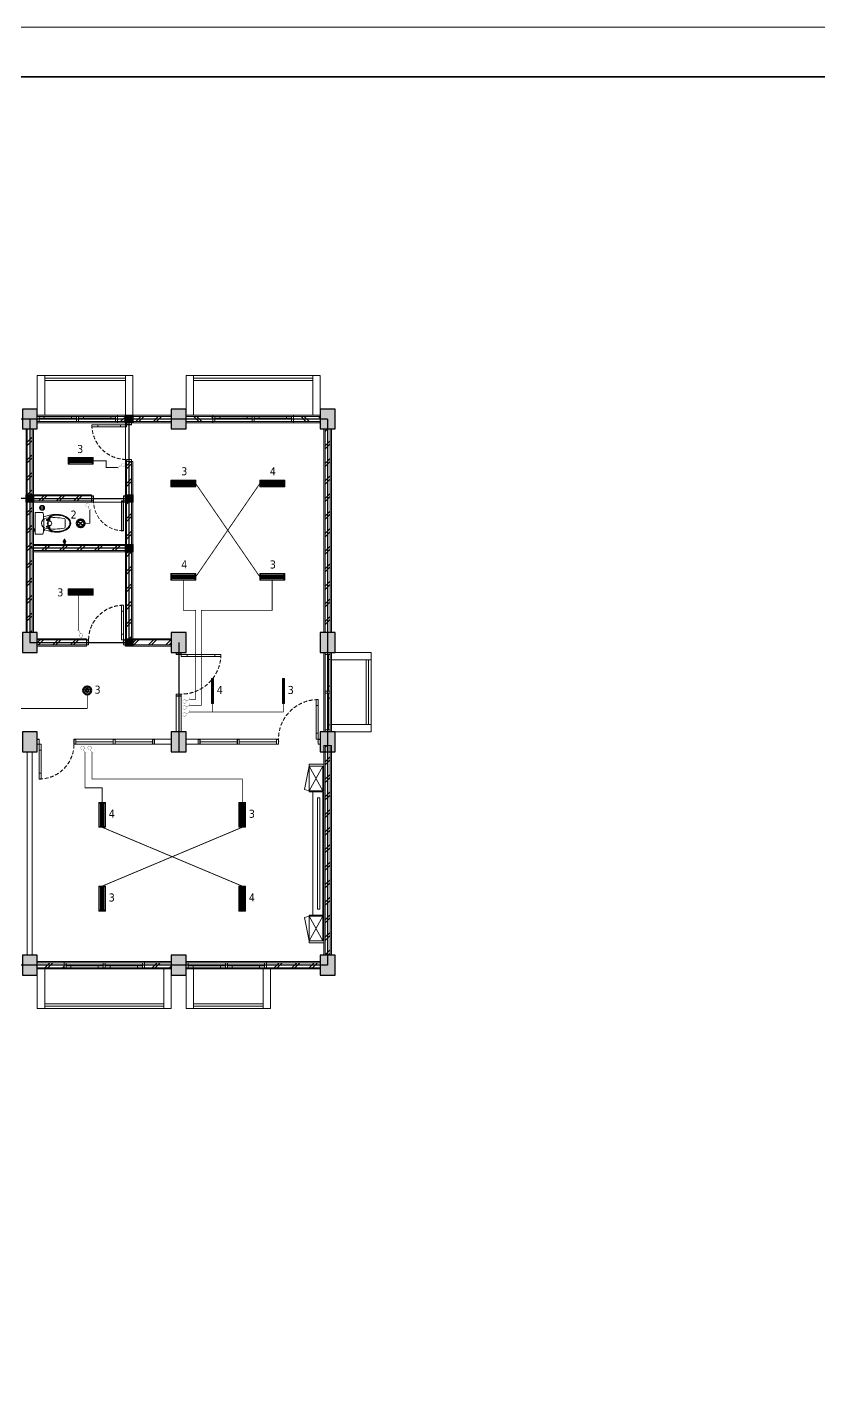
# Model space of a CAD drawing. Header units: millimetres. Extents: x -17012 to 17775, y -5570 to 5430.
# Drawn here: x -11900 to -8711, y -70 to 5430 of the extents above; entities that cross this region are included whole.
import ezdxf
from ezdxf.enums import TextEntityAlignment as Align

# ---------------------------------------------------------------- set-up
doc = ezdxf.new("R2010")
doc.units = ezdxf.units.MM
for name, pattern in [('ACAD_ISO02W100', [15, 12, -3]), ('DASHED2', [0.375, 0.25, -0.125]), ('HIDDEN', [0.375, 0.25, -0.125])]:
    doc.linetypes.add(name, pattern=pattern)
for name, color, linetype, lineweight in [('ars', 11, 'Continuous', 5), ('dinding', 5, 'Continuous', 15), ('FURNITURE', 163, 'Continuous', 5), ('GRS KOP', 1, 'Continuous', 35), ('HACH', 252, 'Continuous', 0), ('kabel', 1, 'Continuous', 50), ('KOLOM', 1, 'Continuous', 30), ('kop', 7, 'Continuous', 20), ('kus', 63, 'Continuous', 15), ('LAMPU-LISTRIK', 22, 'Continuous', 0), ('lan', 7, 'Continuous', 15), ('Notasi', 2, 'Continuous', 20), ('PARTISI', 190, 'Continuous', 9), ('SANITAIR', 4, 'Continuous', 5), ('sol kol', 8, 'Continuous', 0)]:
    doc.layers.add(name, color=color, linetype=linetype, lineweight=lineweight)
doc.layers.add('as', color=1, linetype='Continuous', plot=False)
doc.layers.add('D1', color=1, linetype='Continuous')
doc.layers.add('potongan', color=210, linetype='Continuous')
doc.styles.add('BARU', font='complex.shx')
doc.styles.get("Standard").update_dxf_attribs({"font": 'arial.ttf'})
doc.styles.add('tahoma', font='tahoma.ttf')
pattern_1 = [(45, (-13389.706, 1336.834), (-35.35534, 35.35534), []), (45, (-13377.206, 1336.834), (-35.35534, 35.35534), [])]
pattern_2 = [(45, (-13189.706, 1336.834), (-35.3553, 35.3553), []), (45, (-13177.206, 1336.834), (-35.3553, 35.3553), [])]

# ---------------------------------------------------------------- blocks, each defined once
blk = doc.blocks.new('KP')
at = {"layer": 'KOLOM'}
blk.add_lwpolyline([(0.075, -0.075), (-0.075, -0.075), (-0.075, 0.075), (0.075, 0.075), (0.075, -0.075)], dxfattribs=at)
blk = doc.blocks.new('P 70')
at = {"linetype": 'HIDDEN', "ltscale": 0.3}
blk.add_lwpolyline([(-0.74, 0.1, -0.414214), (-0.04, 0.8, -1.303225)], format="xyb", dxfattribs=at)
for points in [[(-0.04, 0.8), (-0.08, 0.8), (-0.08, 0.68), (-0.04, 0.68)], [(-0.04, 0.68), (-0.08, 0.68), (-0.08, 0.22), (-0.04, 0.22)], [(-0.735, 0.06), (-0.74, 0.06), (-0.74, 0.061), (-0.74, 0.1), (-0.78, 0.1), (-0.78, 0), (-0.74, 0), (-0.74, 0.056), (-0.735, 0.058)], [(-0.742, 0.002), (-0.778, 0.002), (-0.778, 0.098), (-0.742, 0.098)], [(-0.04, 0.1), (-0.08, 0.1), (-0.08, 0.22), (-0.04, 0.22)], [(-0.045, 0.06), (-0.04, 0.06), (-0.04, 0.061), (-0.04, 0.1), (0, 0.1), (0, 0), (-0.04, 0), (-0.04, 0.056), (-0.045, 0.058)], [(-0.038, 0.002), (-0.002, 0.002), (-0.002, 0.098), (-0.038, 0.098)]]:
    blk.add_lwpolyline(points, close=True)
blk = doc.blocks.new('P 60')
at = {"linetype": 'HIDDEN', "ltscale": 0.3}
blk.add_lwpolyline([(-0.64, 0.1, -0.414214), (-0.04, 0.7, -1.303225)], format="xyb", dxfattribs=at)
for points in [[(-0.04, 0.7), (-0.04, 0.1), (-0.08, 0.1), (-0.08, 0.7)], [(-0.042, 0.698), (-0.042, 0.102), (-0.078, 0.102), (-0.078, 0.698)], [(-0.635, 0.06), (-0.64, 0.06), (-0.64, 0.061), (-0.64, 0.1), (-0.68, 0.1), (-0.68, 0), (-0.64, 0), (-0.64, 0.056), (-0.635, 0.058)], [(-0.642, 0.002), (-0.678, 0.002), (-0.678, 0.098), (-0.642, 0.098)], [(-0.045, 0.06), (-0.04, 0.06), (-0.04, 0.061), (-0.04, 0.1), (0, 0.1), (0, 0), (-0.04, 0), (-0.04, 0.056), (-0.045, 0.058)], [(-0.038, 0.002), (-0.002, 0.002), (-0.002, 0.098), (-0.038, 0.098)]]:
    blk.add_lwpolyline(points, close=True)
blk = doc.blocks.new('KRAN ATAS')
for p, q in [((-0.019, 0.001), (-0.019, 0)), ((-0.019, 0), (0, 0)), ((-0.018, 0.002), (0, 0.002)), ((-0.009, 0.006), (-0.009, 0.04)), ((0.018, 0.002), (0, 0.002)), ((0.019, 0), (0, 0)), ((0.009, 0.006), (0.009, 0.04)), ((0.019, 0.001), (0.019, 0))]:
    blk.add_line(p, q)
for centre, radius, start, end in [((-0.021, 0.06), 0.0057, 92.509, 270.0343), ((-0.02, 0.06), 0.0057, 105.45, 257.2407), ((0, 0.06), 0.0223, 89.786, 270.2141), ((-0.015, 0.075), 0.0057, 47.464, 224.6597), ((-0.015, 0.074), 0.0057, 60.3207, 212.5415), ((-0.014, 0.046), 0.0057, 154.4974, 295.7282), ((-0.015, 0.045), 0.0057, 142.579, 307.6346), ((-0.018, 0.001), 0.0005, 90, 180), ((0, 0.06), 0.0162, 89.7094, 270.2949), ((-0.013, 0.006), 0.004, 270, 0), ((-0.041, 0.09), 0.0331, 343.1048, 7.2203), ((0, 0.06), 0.0102, 89.532, 270.4679), ((0, 0.096), 0.00865, 90, 191.4881), ((0, 0.08), 0.0057, 89.095, 165.324), ((0, 0.079), 0.0057, 89.095, 152.5938), ((0, 0.041), 0.0057, 205.9652, 266.0615), ((0, 0.04), 0.0057, 191.86, 266.0615), ((0, 0.096), 0.00865, 348.5119, 90), ((0, 0.08), 0.0057, 14.676, 90.905), ((0, 0.079), 0.0057, 27.4062, 90.905), ((0, 0.06), 0.0223, 269.7859, 90.214), ((0, 0.06), 0.0162, 269.7051, 90.2906), ((0, 0.06), 0.0102, 269.5321, 90.468), ((0, 0.04), 0.0057, 273.9385, 348.14), ((0, 0.041), 0.0057, 273.9385, 334.0348), ((0.041, 0.09), 0.0331, 172.7797, 196.8952), ((0.013, 0.006), 0.004, 180, 270), ((0.015, 0.045), 0.0057, 232.3654, 37.421), ((0.015, 0.075), 0.0057, 315.3403, 132.536), ((0.015, 0.074), 0.0057, 327.4585, 119.6793), ((0.014, 0.046), 0.0057, 244.2718, 25.5026), ((0.018, 0.001), 0.0005, 0, 90), ((0.021, 0.06), 0.0057, 269.9657, 87.491), ((0.02, 0.06), 0.0057, 282.7593, 74.55)]:
    blk.add_arc(centre, radius, start, end)
blk = doc.blocks.new('CLOSET ATAS')
for p, q in [((0, 0.207), (0, 0)), ((0, -0.206), (0, 0)), ((0.014, 0.22), (0.148, 0.22)), ((0.171, 0.13), (0.294, 0.161)), ((0.228, 0.073), (0.228, 0.058)), ((0.231, 0.075), (0.273, 0.075)), ((0.231, 0.055), (0.256, 0.055)), ((0.256, 0.055), (0.259, 0.063)), ((0.256, 0.055), (0.256, 0)), ((0.256, -0.055), (0.256, 0)), ((0.259, 0.063), (0.273, 0.063)), ((0.266, 0.075), (0.266, 0.088)), ((0.266, 0.063), (0.266, 0)), ((0.266, -0.063), (0.266, 0)), ((0.273, 0.075), (0.273, 0.063)), ((0.282, 0.125), (0.282, 0.107)), ((0.285, 0.085), (0.285, 0.065)), ((0.296, 0.088), (0.288, 0.088)), ((0.296, 0.062), (0.288, 0.062)), ((0.299, 0.085), (0.299, 0.065)), ((-0.013, -0.124), (-0.031, -0.124)), ((-0.031, -0.124), (-0.031, -0.146)), ((-0.031, -0.146), (-0.013, -0.146)), ((-0.013, -0.107), (-0.013, -0.164)), ((0.014, -0.22), (0.148, -0.22)), ((0.171, -0.138), (0.185, -0.138)), ((0.173, -0.116), (0.185, -0.116)), ((0.173, -0.151), (0.173, -0.138)), ((0.175, -0.154), (0.182, -0.154)), ((0.184, -0.138), (0.184, -0.151)), ((0.188, -0.119), (0.188, -0.136)), ((0.188, -0.134), (0.294, -0.161)), ((0.228, -0.073), (0.228, -0.058)), ((0.231, -0.055), (0.256, -0.055)), ((0.231, -0.075), (0.273, -0.075)), ((0.256, -0.055), (0.259, -0.063)), ((0.259, -0.063), (0.273, -0.063)), ((0.266, -0.075), (0.266, -0.088)), ((0.273, -0.075), (0.273, -0.063)), ((0.282, -0.125), (0.282, -0.107)), ((0.285, -0.065), (0.285, -0.085)), ((0.296, -0.062), (0.288, -0.062)), ((0.296, -0.088), (0.288, -0.088)), ((0.299, -0.065), (0.299, -0.085))]:
    blk.add_line(p, q)
blk.add_circle((0.292, 0), 0.046)
for centre, radius, start, end in [((0.014, 0.207), 0.0135, 90, 180), ((0.235, 0), 0.103, 95.4936, 264.5064), ((0.148, 0.205), 0.015, 8.087, 90), ((-1.27, 0.004), 1.447, 359.8599, 8.087), ((-1.27, -0.004), 1.447, 351.913, 0.1401), ((0.385, -0.951), 1.066, 79.0461, 98.6197), ((0.231, 0.073), 0.00271, 90, 180), ((0.231, 0.058), 0.00271, 180, 270), ((0.271, 0.088), 0.005, 138.7405, 180), ((0.429, -0.051), 0.215, 89.4826, 138.7405), ((0.287, 0.125), 0.005, 128.7411, 180), ((0.429, -0.051), 0.231, 89.4826, 128.7411), ((0.288, 0.085), 0.00307, 90, 180), ((0.288, 0.065), 0.00307, 180, 270), ((0.431, -0.32), 0.5, 75.2789, 105.8515), ((0.296, 0.085), 0.00307, 0, 90), ((0.296, 0.065), 0.00307, 270, 0), ((0.431, -0.32), 0.484, 75.2789, 90), ((0.465, -0.141), 0.302, 48.5371, 73.1314), ((0.465, -0.141), 0.318, 48.5371, 73.1314), ((0.585, 0.076), 0.02, 7.8459, 81.6038), ((0.035, 0), 0.575, 352.1541, 7.8459), ((0.59, 0), 0.114, 0, 48.6581), ((0.59, 0), 0.114, 311.3419, 0), ((0.59, 0), 0.13, 0, 48.6581), ((0.59, 0), 0.13, 311.3419, 0), ((-0.016, -0.123), 0.0171, 24.4122, 79.3868), ((-0.016, -0.147), 0.0171, 280.6132, 335.5878), ((0.014, -0.206), 0.0135, 180, 270), ((0.148, -0.205), 0.015, 270, 351.913), ((0.175, -0.151), 0.00271, 180, 270), ((0.182, -0.151), 0.00271, 270, 0), ((0.185, -0.119), 0.00271, 0, 90), ((0.185, -0.136), 0.00271, 270, 0), ((0.385, 0.948), 1.063, 261.358, 280.9763), ((0.231, -0.058), 0.00271, 90, 180), ((0.231, -0.073), 0.00271, 180, 270), ((0.271, -0.088), 0.005, 180, 221.2595), ((0.429, 0.051), 0.215, 221.2595, 270.5174), ((0.287, -0.125), 0.005, 180, 231.2589), ((0.429, 0.051), 0.231, 231.2589, 270.5174), ((0.288, -0.065), 0.00307, 90, 180), ((0.288, -0.085), 0.00307, 180, 270), ((0.431, 0.32), 0.5, 254.1485, 284.7211), ((0.296, -0.065), 0.00307, 0, 90), ((0.296, -0.085), 0.00307, 270, 0), ((0.431, 0.32), 0.484, 270, 284.7211), ((0.465, 0.141), 0.302, 286.8686, 311.4629), ((0.465, 0.141), 0.318, 286.8686, 311.4629), ((0.585, -0.076), 0.02, 278.3962, 352.1541)]:
    blk.add_arc(centre, radius, start, end)
blk = doc.blocks.new('*X4')
at = {"color": 0}
for p, q in [((18.491, 19.193), (18.579, 19.193)), ((18.499, 19.218), (18.572, 19.218)), ((18.499, 19.168), (18.572, 19.168))]:
    blk.add_line(p, q, dxfattribs=at)
blk = doc.blocks.new('SFLOOR')
for radius in [0.05, 0.0442]:
    blk.add_circle((0, 0), radius)
blk.add_blockref('*X4', (-18.535, -19.193))
blk = doc.blocks.new('K1')
at = {"layer": 'KOLOM'}
blk.add_lwpolyline([(0.2, 0.15), (-0.2, 0.15), (-0.2, -0.15), (0.2, -0.15), (0.2, 0.15)], dxfattribs=at)
blk = doc.blocks.new('P 80')
at = {"linetype": 'HIDDEN', "ltscale": 0.3}
blk.add_lwpolyline([(-0.84, 0.1, -0.414214), (-0.04, 0.9, -1.303225)], format="xyb", dxfattribs=at)
for points in [[(-0.04, 0.9), (-0.08, 0.9), (-0.08, 0.78), (-0.04, 0.78)], [(-0.04, 0.78), (-0.08, 0.78), (-0.08, 0.22), (-0.04, 0.22)], [(-0.835, 0.06), (-0.84, 0.06), (-0.84, 0.061), (-0.84, 0.1), (-0.88, 0.1), (-0.88, 0), (-0.84, 0), (-0.84, 0.056), (-0.835, 0.058)], [(-0.842, 0.002), (-0.878, 0.002), (-0.878, 0.098), (-0.842, 0.098)], [(-0.04, 0.1), (-0.08, 0.1), (-0.08, 0.22), (-0.04, 0.22)], [(-0.045, 0.06), (-0.04, 0.06), (-0.04, 0.061), (-0.04, 0.1), (0, 0.1), (0, 0), (-0.04, 0), (-0.04, 0.056), (-0.045, 0.058)], [(-0.038, 0.002), (-0.002, 0.002), (-0.002, 0.098), (-0.038, 0.098)]]:
    blk.add_lwpolyline(points, close=True)
blk = doc.blocks.new('FUR.6')
at = {"lineweight": 13}
for p, q in [((-0.2, 1.26), (-0.2, 1.76)), ((0.08, 1.76), (-0.2, 1.76)), ((0.08, 1.24), (0.08, 1.74)), ((-0.22, 1.24), (0.08, 1.24)), ((-0.2, 1.26), (0.08, 1.26)), ((-0.2, 0), (-0.2, 1.24)), ((0, 0), (0, 1.24)), ((-0.2, 0), (-0.2, -1.24)), ((0, 0), (0, -1.24)), ((-0.22, -1.24), (0.08, -1.24)), ((-0.2, -1.26), (-0.2, -1.76)), ((-0.2, -1.26), (0.08, -1.26)), ((0.08, -1.24), (0.08, -1.74)), ((0.08, -1.76), (-0.2, -1.76))]:
    blk.add_line(p, q, dxfattribs=at)
at = {"lineweight": 5}
for p, q in [((-0.2, 1.76), (0.08, 1.26)), ((-0.2, 1.26), (0.08, 1.76)), ((-0.2, -1.76), (0.08, -1.26)), ((-0.2, -1.26), (0.08, -1.76))]:
    blk.add_line(p, q, dxfattribs=at)
at = {"linetype": 'ACAD_ISO02W100', "lineweight": 5}
for p, q in [((0.08, 1.76), (0.169, 1.289)), ((0.169, 1.289), (0.08, 1.26)), ((0.169, -1.289), (0.08, -1.26)), ((0.08, -1.76), (0.169, -1.289))]:
    blk.add_line(p, q, dxfattribs=at)
at = {"lineweight": 13}
for points in [[(0.08, 1.8), (-0.22, 1.8), (-0.22, 0)], [(-0.091, 0), (-0.091, 1.119), (-0.141, 1.119), (-0.141, 0)], [(0.08, -1.8), (-0.22, -1.8), (-0.22, 0)], [(-0.091, 0), (-0.091, -1.119), (-0.141, -1.119), (-0.141, 0)]]:
    blk.add_lwpolyline(points, dxfattribs=at)
for points in [[(0.08, 1.8), (0.08, 1.76)], [(0.08, -1.8), (0.08, -1.76)]]:
    blk.add_lwpolyline(points)
blk = doc.blocks.new('ROSET')
at = {"layer": 'kabel', "color": 2, "linetype": 'Continuous'}
blk.add_circle((917212.6, 345614.4), 15.9, dxfattribs=at)
at = {"layer": 'potongan', "color": 2, "ltscale": 150}
for p, q in [((917202.4, 345622.9), (917222.8, 345606)), ((917222.8, 345622.9), (917202.4, 345606))]:
    blk.add_line(p, q, dxfattribs=at)
blk.add_circle((917212.6, 345614.4), 13.2, dxfattribs=at)
blk = doc.blocks.new('RV2')
at = {"layer": 'kabel', "color": 2, "linetype": 'Continuous'}
for radius in [15.9, 6.34]:
    blk.add_circle((936836.5, 350587.4), radius, dxfattribs=at)
blk = doc.blocks.new('TL')
at = {"layer": 'LAMPU-LISTRIK', "color": 60, "ltscale": 2}
for p, q in [((2018540, -298573), (2018540, -298677)), ((2018540, -298573), (2018552, -298573)), ((2018552, -298573), (2018552, -298656)), ((2018563, -298601), (2018552, -298601)), ((2018563, -298604), (2018552, -298604)), ((2018563, -298622), (2018552, -298622)), ((2018563, -298624), (2018552, -298624)), ((2018563, -298597), (2018563, -298629)), ((2019512, -298590), (2018570, -298590)), ((2019512, -298635), (2018570, -298635)), ((2018572, -298590), (2018572, -298635)), ((2019511, -298590), (2019511, -298635)), ((2019519, -298597), (2019519, -298629)), ((2019519, -298601), (2019531, -298601)), ((2019519, -298604), (2019531, -298604)), ((2019519, -298622), (2019531, -298622)), ((2019519, -298624), (2019531, -298624)), ((2019542, -298573), (2019531, -298573)), ((2019531, -298573), (2019531, -298656)), ((2019542, -298573), (2019542, -298677)), ((2018552, -298656), (2018540, -298656)), ((2018540, -298677), (2018540, -298734)), ((2019542, -298677), (2018540, -298677)), ((2019542, -298688), (2018540, -298688)), ((2019542, -298723), (2018540, -298723)), ((2018540, -298838), (2018540, -298734)), ((2019542, -298734), (2018540, -298734)), ((2018552, -298755), (2018540, -298755)), ((2018540, -298838), (2018552, -298838)), ((2019538, -298656), (2018546, -298656)), ((2018552, -298838), (2018552, -298755)), ((2018563, -298787), (2018552, -298787)), ((2018563, -298790), (2018552, -298790)), ((2018563, -298807), (2018552, -298807)), ((2018563, -298810), (2018552, -298810)), ((2018563, -298814), (2018563, -298782)), ((2019512, -298776), (2018570, -298776)), ((2019512, -298821), (2018570, -298821)), ((2018572, -298821), (2018572, -298776)), ((2019511, -298821), (2019511, -298776)), ((2019519, -298814), (2019519, -298782)), ((2019519, -298787), (2019531, -298787)), ((2019519, -298790), (2019531, -298790)), ((2019519, -298807), (2019531, -298807)), ((2019519, -298810), (2019531, -298810)), ((2019531, -298656), (2019542, -298656)), ((2019531, -298838), (2019531, -298755)), ((2019531, -298755), (2019542, -298755)), ((2019542, -298838), (2019531, -298838)), ((2019542, -298677), (2019542, -298734)), ((2019542, -298838), (2019542, -298734))]:
    blk.add_line(p, q, dxfattribs=at)
at = {"layer": 'LAMPU-LISTRIK', "color": 60}
for p, q in [((2018552, -298573), (2019531, -298573)), ((2018552, -298755), (2019531, -298755)), ((2018552, -298838), (2019531, -298838))]:
    blk.add_line(p, q, dxfattribs=at)
at = {"layer": 'LAMPU-LISTRIK', "color": 60, "ltscale": 2}
for centre, start, end in [((2018570, -298597), 90, 180), ((2018570, -298629), 180, 270), ((2019512, -298597), 0, 90), ((2019512, -298629), 270, 0), ((2018570, -298782), 90, 180), ((2018570, -298814), 180, 270), ((2019512, -298782), 0, 90), ((2019512, -298814), 270, 0)]:
    blk.add_arc(centre, 6.78, start, end, dxfattribs=at)
blk = doc.blocks.new('RVG2E')
at = {"layer": 'LAMPU-LISTRIK', "color": 60, "ltscale": 2}
for p, q in [((916780.2, 336533.6), (916780.2, 336525.3)), ((916780.2, 336533.6), (916781.4, 336533.6)), ((916781.4, 336525.3), (916780.2, 336525.3)), ((916781.4, 336533.6), (916781.4, 336525.3)), ((916782.6, 336530.8), (916781.4, 336530.8)), ((916782.6, 336530.5), (916781.4, 336530.5)), ((916782.6, 336528.8), (916781.4, 336528.8)), ((916782.6, 336528.5), (916781.4, 336528.5)), ((916782.6, 336531.2), (916782.6, 336528.1)), ((916783.2, 336531.9), (916877.4, 336531.9)), ((916783.2, 336527.4), (916877.4, 336527.4)), ((916783.4, 336531.9), (916783.4, 336527.4)), ((916877.3, 336531.9), (916877.3, 336527.4)), ((916878.1, 336531.2), (916878.1, 336528.1)), ((916878.1, 336530.8), (916879.3, 336530.8)), ((916878.1, 336530.5), (916879.3, 336530.5)), ((916878.1, 336528.8), (916879.3, 336528.8)), ((916878.1, 336528.5), (916879.3, 336528.5)), ((916879.3, 336533.6), (916879.3, 336525.3)), ((916880.4, 336533.6), (916879.3, 336533.6)), ((916879.3, 336525.3), (916880.4, 336525.3)), ((916880.4, 336533.6), (916880.4, 336525.3))]:
    blk.add_line(p, q, dxfattribs=at)
at = {"layer": 'LAMPU-LISTRIK', "color": 60}
for p, q in [((916879.3, 336533.6), (916781.4, 336533.6)), ((916879.3, 336525.3), (916781.4, 336525.3))]:
    blk.add_line(p, q, dxfattribs=at)
at = {"layer": 'LAMPU-LISTRIK', "color": 60, "ltscale": 2}
for centre, major_axis, start_param, end_param in [((916783.2, 336531.2), (-0.479, 0.479), -0.785398, 0.785398), ((916783.2, 336528.1), (-0.479, 0.479), 0.785398, 2.356194), ((916877.4, 336531.2), (0.479, 0.479), 5.497787, 7.068583), ((916877.4, 336528.1), (0.479, 0.479), 3.926991, 5.497787)]:
    blk.add_ellipse(centre, major_axis=major_axis, ratio=1, start_param=start_param, end_param=end_param, dxfattribs=at)
blk = doc.blocks.new('GEH')
at = {"layer": 'D1', "color": 60, "const_width": 8.16}
for points in [[(2070636, -300082), (2070659, -299965)], [(2070659, -299965), (2070712, -299965)]]:
    blk.add_lwpolyline(points, dxfattribs=at)
at = {"layer": 'D1', "color": 60, "const_width": 6.12}
for points in [[(2070579, -300138, -0.991808), (2070694, -300139)], [(2070579, -300139, 0.991808), (2070694, -300138)]]:
    blk.add_lwpolyline(points, format="xyb", dxfattribs=at)
blk = doc.blocks.new('kop')
at = {"layer": 'GRS KOP'}
blk.add_lwpolyline([(1, 54), (83, 54), (83, 1), (1, 1)], close=True, dxfattribs=at)
at = {"layer": 'kop', "color": 7}
blk.add_line((84, 55), (0, 55), dxfattribs=at)
at = {"layer": 'kop', "style": 'BARU', "flags": 4}
for p, height in [((73.8, 5.4), 0.35), ((80.303, 5.382), 0.25), ((73.8, 4.9), 0.35), ((80.303, 4.882), 0.25), ((73.8, 4.4), 0.35), ((80.303, 4.382), 0.25)]:
    blk.add_attdef('-', p, '', height=height, dxfattribs=at)
at = {"layer": 'kop', "flags": 4}
for tag, p in [('AR-00', (78.057, 2.648)), ('00', (81.238, 2.647))]:
    blk.add_attdef(tag, text='', height=0.35, dxfattribs=at).set_placement(p, align=Align.MIDDLE)

msp = doc.modelspace()

# ---------------------------------------------------------------- hatches: boundary and pattern name
at = {"layer": 'ars'}
h = msp.add_hatch(dxfattribs=at)
h.set_pattern_fill('TEMBOK', color=256, scale=50)
h.set_pattern_definition([(45, (-13250.706, 1336.834), (-35.3553, 35.3553), []), (45, (-13238.206, 1336.834), (-35.3553, 35.3553), [])])
h.paths.add_polyline_path([(-11504.7, 3861.8), (-11535.7, 3861.8), (-11535.7, 3841.8), (-11504.7, 3841.8)])
h = msp.add_hatch(dxfattribs=at)
h.set_pattern_fill('TEMBOK', color=256, scale=50)
h.set_pattern_definition(pattern_2)
h.paths.add_polyline_path([(-11319.7, 3861.8), (-11474.7, 3861.8), (-11474.7, 3841.8), (-11319.7, 3841.8)])
h = msp.add_hatch(dxfattribs=at)
h.set_pattern_fill('TEMBOK', color=256, scale=50)
h.set_pattern_definition([(315, (-12099.706, 4166.834), (-35.3553, -35.3553), []), (315, (-12087.206, 4166.834), (-35.3553, -35.3553), [])])
h.paths.add_polyline_path([(-11151.7, 3841.8), (-11259.7, 3841.8), (-11259.7, 3861.8), (-11151.7, 3861.8)])
h = msp.add_hatch(dxfattribs=at)
h.set_pattern_fill('TEMBOK', color=256, scale=50)
h.set_pattern_definition([(315, (-11667.706, 4166.834), (-35.3553, -35.3553), []), (315, (-11655.206, 4166.834), (-35.3553, -35.3553), [])])
h.paths.add_polyline_path([(-10719.7, 3841.8), (-10827.7, 3841.8), (-10827.7, 3861.8), (-10719.7, 3861.8)])
h = msp.add_hatch(dxfattribs=at)
h.set_pattern_fill('TEMBOK', color=256, scale=50)
h.set_pattern_definition(pattern_2)
h.paths.add_polyline_path([(-11879.7, 2991.8), (-11879.7, 3811.8), (-11899.7, 3811.8), (-11899.7, 2991.8)])
h = msp.add_hatch(dxfattribs=at)
h.set_pattern_fill('TEMBOK', color=256, scale=50)
h.set_pattern_definition(pattern_1)
h.paths.add_polyline_path([(-10679.7, 2991.8), (-10679.7, 3811.8), (-10699.7, 3811.8), (-10699.7, 2991.8)])
h = msp.add_hatch(dxfattribs=at)
h.set_pattern_fill('TEMBOK', color=256, scale=50)
h.set_pattern_definition(pattern_2)
h.paths.add_polyline_path([(-11479.7, 3546.8), (-11479.7, 3680.8), (-11499.7, 3680.8), (-11499.7, 3546.8)])
h = msp.add_hatch(dxfattribs=at)
h.set_pattern_fill('TEMBOK', color=256, scale=50)
h.set_pattern_definition(pattern_2)
h.paths.add_polyline_path([(-11874.7, 3521.8), (-11640.7, 3521.8), (-11640.7, 3541.8), (-11874.7, 3541.8)])
h = msp.add_hatch(dxfattribs=at)
h.set_pattern_fill('TEMBOK', color=256, scale=50)
h.set_pattern_definition(pattern_2)
h.paths.add_polyline_path([(-11499.7, 3516.8), (-11499.7, 2966.8), (-11479.7, 2966.8), (-11479.7, 3516.8)])
h = msp.add_hatch(dxfattribs=at)
h.set_pattern_fill('TEMBOK', color=256, scale=50)
h.set_pattern_definition(pattern_2)
h.paths.add_polyline_path([(-11874.7, 3321.8), (-11504.7, 3321.8), (-11504.7, 3341.8), (-11874.7, 3341.8)])
h = msp.add_hatch(dxfattribs=at)
h.set_pattern_fill('TEMBOK', color=256, scale=50)
h.set_pattern_definition(pattern_2)
h.paths.add_polyline_path([(-11859.7, 2941.8), (-11660.7, 2941.8), (-11660.7, 2961.8), (-11859.7, 2961.8)])
h = msp.add_hatch(dxfattribs=at)
h.set_pattern_fill('TEMBOK', color=256, scale=50)
h.set_pattern_definition([(45, (-12804.706, 1336.834), (-35.3553, 35.3553), []), (45, (-12792.206, 1336.834), (-35.3553, 35.3553), [])])
h.paths.add_polyline_path([(-11474.7, 2941.8), (-11319.7, 2941.8), (-11319.7, 2961.8), (-11474.7, 2961.8)])
h = msp.add_hatch(dxfattribs=at)
h.set_pattern_fill('TEMBOK', color=256, scale=50)
h.set_pattern_definition(pattern_1)
h.paths.add_polyline_path([(-10679.7, 1691.8), (-10679.7, 2536.8), (-10699.7, 2536.8), (-10699.7, 1691.8)])
h = msp.add_hatch(dxfattribs=at)
h.set_pattern_fill('TEMBOK', color=256, scale=50)
h.set_pattern_definition([(45, (-12699.706, 1336.834), (-35.3553, 35.3553), []), (45, (-12687.206, 1336.834), (-35.3553, 35.3553), [])])
h.paths.add_polyline_path([(-11751.7, 1661.8), (-11859.7, 1661.8), (-11859.7, 1641.8), (-11751.7, 1641.8)])
h = msp.add_hatch(dxfattribs=at)
h.set_pattern_fill('TEMBOK', color=256, scale=50)
h.set_pattern_definition([(45, (-12267.706, 1336.834), (-35.3553, 35.3553), []), (45, (-12255.206, 1336.834), (-35.3553, 35.3553), [])])
h.paths.add_polyline_path([(-11319.7, 1661.8), (-11427.7, 1661.8), (-11427.7, 1641.8), (-11319.7, 1641.8)])
h = msp.add_hatch(dxfattribs=at)
h.set_pattern_fill('TEMBOK', color=256, scale=50)
h.set_pattern_definition([(45, (-11775.706, 1336.834), (-35.3553, 35.3553), []), (45, (-11763.206, 1336.834), (-35.3553, 35.3553), [])])
h.paths.add_polyline_path([(-10719.7, 1661.8), (-10935.7, 1661.8), (-10935.7, 1641.8), (-10719.7, 1641.8)])
at = {"layer": 'sol kol'}
for points in [[(-11919.7, 3891.8), (-11919.7, 3811.8), (-11859.7, 3811.8), (-11859.7, 3891.8)], [(-11474.7, 3836.8), (-11504.7, 3836.8), (-11504.7, 3866.8), (-11474.7, 3866.8)], [(-11319.7, 3891.8), (-11319.7, 3811.8), (-11259.7, 3811.8), (-11259.7, 3891.8)], [(-10719.7, 3891.8), (-10719.7, 3811.8), (-10659.7, 3811.8), (-10659.7, 3891.8)], [(-11904.7, 3546.8), (-11874.7, 3546.8), (-11874.7, 3516.8), (-11904.7, 3516.8)], [(-11474.7, 3516.8), (-11504.7, 3516.8), (-11504.7, 3546.8), (-11474.7, 3546.8)], [(-11474.7, 3316.8), (-11504.7, 3316.8), (-11504.7, 3346.8), (-11474.7, 3346.8)], [(-11919.7, 2991.8), (-11919.7, 2911.8), (-11859.7, 2911.8), (-11859.7, 2991.8)], [(-11319.7, 2991.8), (-11319.7, 2911.8), (-11259.7, 2911.8), (-11259.7, 2991.8)], [(-10719.7, 2991.8), (-10719.7, 2911.8), (-10659.7, 2911.8), (-10659.7, 2991.8)], [(-11474.7, 2936.8), (-11504.7, 2936.8), (-11504.7, 2966.8), (-11474.7, 2966.8)], [(-11919.7, 2591.8), (-11919.7, 2511.8), (-11859.7, 2511.8), (-11859.7, 2591.8)], [(-11319.7, 2591.8), (-11319.7, 2511.8), (-11259.7, 2511.8), (-11259.7, 2591.8)], [(-10719.7, 2591.8), (-10719.7, 2511.8), (-10659.7, 2511.8), (-10659.7, 2591.8)], [(-11919.7, 1691.8), (-11919.7, 1611.8), (-11859.7, 1611.8), (-11859.7, 1691.8)], [(-11319.7, 1691.8), (-11319.7, 1611.8), (-11259.7, 1611.8), (-11259.7, 1691.8)], [(-10719.7, 1691.8), (-10719.7, 1611.8), (-10659.7, 1611.8), (-10659.7, 1691.8)]]:
    msp.add_hatch(color=256, dxfattribs=at).paths.add_polyline_path(points)

# ---------------------------------------------------------------- linework, layer by layer
at = {"layer": 'ars'}
for points in [[(-11504.7, 4016.8), (-11829.7, 4016.8)], [(-10749.7, 4016.8), (-11229.7, 4016.8)], [(-11504.7, 4006.8), (-11829.7, 4006.8)], [(-10749.7, 4006.8), (-11229.7, 4006.8)], [(-10534.7, 2621.8), (-10534.7, 2881.8)], [(-10524.7, 2621.8), (-10524.7, 2881.8)], [(-11349.7, 1496.8), (-11829.7, 1496.8)], [(-11349.7, 1486.8), (-11829.7, 1486.8)], [(-10949.7, 1496.8), (-11229.7, 1496.8)], [(-10949.7, 1486.8), (-11229.7, 1486.8)]]:
    msp.add_lwpolyline(points, dxfattribs=at)
for points in [[(-11504.7, 3861.8), (-11535.7, 3861.8), (-11535.7, 3841.8), (-11504.7, 3841.8)], [(-11319.7, 3861.8), (-11474.7, 3861.8), (-11474.7, 3841.8), (-11319.7, 3841.8)], [(-11151.7, 3841.8), (-11259.7, 3841.8), (-11259.7, 3861.8), (-11151.7, 3861.8)], [(-10719.7, 3841.8), (-10827.7, 3841.8), (-10827.7, 3861.8), (-10719.7, 3861.8)], [(-11879.7, 2991.8), (-11879.7, 3811.8), (-11899.7, 3811.8), (-11899.7, 2991.8)], [(-10679.7, 2991.8), (-10679.7, 3811.8), (-10699.7, 3811.8), (-10699.7, 2991.8)], [(-11479.7, 3546.8), (-11479.7, 3680.8), (-11499.7, 3680.8), (-11499.7, 3546.8)], [(-11874.7, 3521.8), (-11640.7, 3521.8), (-11640.7, 3541.8), (-11874.7, 3541.8)], [(-11499.7, 3516.8), (-11499.7, 2966.8), (-11479.7, 2966.8), (-11479.7, 3516.8)], [(-11874.7, 3321.8), (-11504.7, 3321.8), (-11504.7, 3341.8), (-11874.7, 3341.8)], [(-11859.7, 2941.8), (-11660.7, 2941.8), (-11660.7, 2961.8), (-11859.7, 2961.8)], [(-11474.7, 2941.8), (-11319.7, 2941.8), (-11319.7, 2961.8), (-11474.7, 2961.8)], [(-10679.7, 1691.8), (-10679.7, 2536.8), (-10699.7, 2536.8), (-10699.7, 1691.8)], [(-11751.7, 1661.8), (-11859.7, 1661.8), (-11859.7, 1641.8), (-11751.7, 1641.8)], [(-11319.7, 1661.8), (-11427.7, 1661.8), (-11427.7, 1641.8), (-11319.7, 1641.8)], [(-10719.7, 1661.8), (-10935.7, 1661.8), (-10935.7, 1641.8), (-10719.7, 1641.8)]]:
    msp.add_lwpolyline(points, close=True, dxfattribs=at)
at = {"layer": 'as'}
msp.add_line((-11289.7, 2951.8), (-11289.7, 2511.8), dxfattribs=at)
for points in [[(-11889.7, 3851.8), (-12689.7, 3851.8)], [(-10689.7, 3851.8), (-11889.7, 3851.8)], [(-10689.7, 3851.8), (-10689.7, 1651.8)], [(-11889.7, 3531.8), (-12289.7, 3531.8)], [(-11889.7, 3531.8), (-11489.7, 3531.8)], [(-11489.7, 3331.8), (-11889.7, 3331.8)], [(-10689.7, 1651.8), (-12689.7, 1651.8)]]:
    msp.add_lwpolyline(points, dxfattribs=at)
msp.add_lwpolyline([(-11489.7, 3851.8), (-11889.7, 3851.8), (-11889.7, 2951.8), (-11489.7, 2951.8)], close=True, dxfattribs=at)
at = {"layer": 'dinding'}
for points in [[(-11504.7, 3866.8), (-11535.7, 3866.8), (-11535.7, 3836.8), (-11504.7, 3836.8)], [(-11319.7, 3866.8), (-11474.7, 3866.8), (-11474.7, 3836.8), (-11319.7, 3836.8)], [(-11151.7, 3836.8), (-11259.7, 3836.8), (-11259.7, 3866.8), (-11151.7, 3866.8)], [(-10719.7, 3836.8), (-10827.7, 3836.8), (-10827.7, 3866.8), (-10719.7, 3866.8)], [(-11874.7, 2991.8), (-11874.7, 3811.8), (-11904.7, 3811.8), (-11904.7, 2991.8)], [(-10674.7, 2991.8), (-10674.7, 3811.8), (-10704.7, 3811.8), (-10704.7, 2991.8)], [(-11474.7, 3546.8), (-11474.7, 3680.8), (-11504.7, 3680.8), (-11504.7, 3546.8)], [(-11874.7, 3516.8), (-11640.7, 3516.8), (-11640.7, 3546.8), (-11874.7, 3546.8)], [(-11504.7, 3516.8), (-11504.7, 2966.8), (-11474.7, 2966.8), (-11474.7, 3516.8)], [(-11874.7, 3316.8), (-11504.7, 3316.8), (-11504.7, 3346.8), (-11874.7, 3346.8)], [(-11859.7, 2936.8), (-11660.7, 2936.8), (-11660.7, 2966.8), (-11859.7, 2966.8)], [(-11474.7, 2936.8), (-11319.7, 2936.8), (-11319.7, 2966.8), (-11474.7, 2966.8)], [(-10674.7, 1691.8), (-10674.7, 2536.8), (-10704.7, 2536.8), (-10704.7, 1691.8)], [(-11751.7, 1666.8), (-11859.7, 1666.8), (-11859.7, 1636.8), (-11751.7, 1636.8)], [(-11319.7, 1666.8), (-11427.7, 1666.8), (-11427.7, 1636.8), (-11319.7, 1636.8)], [(-10719.7, 1666.8), (-10935.7, 1666.8), (-10935.7, 1636.8), (-10719.7, 1636.8)]]:
    msp.add_lwpolyline(points, close=True, dxfattribs=at)
at = {"layer": 'HACH', "color": 6, "linetype": 'DASHED2', "ltscale": 90, "const_width": 3.5}
for points in [[(-11634.5, 3683.2), (-11581.7, 3683.2), (-11581.7, 3656.8), (-11535.2, 3656.8)], [(-11221.1, 3591.8), (-10962.9, 3216.3)], [(-10962.9, 3591.8), (-11221.1, 3216.3)], [(-11647.9, 3485.3), (-11647.9, 3431.8), (-11668.6, 3431.8)], [(-11271.2, 3203.1), (-11271.2, 3081.2), (-11221.1, 3081.2), (-11221.1, 2722.9), (-11245.8, 2722.9)], [(-11245.8, 2698.7), (-11198.8, 2698.7), (-11198.3, 2699.2), (-11198.3, 3080.7), (-11197.8, 3081.2), (-10912.9, 3081.2), (-10912.9, 3202.1)], [(-11692.5, 3001), (-11692.5, 3142)], [(-11657.7, 2742.8), (-11657.7, 2686.2)], [(-11245.8, 2671.5), (-10867.9, 2671.5), (-10867.9, 2706)], [(-11154, 2706), (-11154, 2671.5)], [(-13448.1, 1853.3), (-13373.5, 1853.3), (-13373.5, 2686.2), (-11658.3, 2686.2)], [(-11667.1, 2506.6), (-11667.1, 2366.6), (-11598.2, 2366.6), (-11598.2, 2307.5)], [(-11033.6, 2307.5), (-11033.6, 2401.8), (-11638.8, 2401.8), (-11638.8, 2506.6)], [(-11598.2, 2207.4), (-11033.6, 1970.2)], [(-11033.6, 2207.4), (-11598.2, 1970.2)]]:
    msp.add_lwpolyline(points, dxfattribs=at)
at = {"layer": 'kop', "color": 7}
msp.add_line((-212.5, 5429.8), (-17012.5, 5429.8), dxfattribs=at)
at = {"layer": 'kus'}
for p, q in [((-11851.7, 3861.8), (-11701.7, 3861.8)), ((-11851.7, 3854.8), (-11701.7, 3854.8)), ((-11831.7, 3854.8), (-11831.7, 3861.8)), ((-11721.7, 3854.8), (-11721.7, 3861.8)), ((-11693.7, 3861.8), (-11543.7, 3861.8)), ((-11693.7, 3854.8), (-11543.7, 3854.8)), ((-11673.7, 3854.8), (-11673.7, 3861.8)), ((-11563.7, 3854.8), (-11563.7, 3861.8)), ((-11143.7, 3861.8), (-10993.7, 3861.8)), ((-11143.7, 3854.8), (-10993.7, 3854.8)), ((-11123.7, 3854.8), (-11123.7, 3861.8)), ((-11013.7, 3854.8), (-11013.7, 3861.8)), ((-10985.7, 3861.8), (-10835.7, 3861.8)), ((-10985.7, 3854.8), (-10835.7, 3854.8)), ((-10965.7, 3854.8), (-10965.7, 3861.8)), ((-10855.7, 3854.8), (-10855.7, 3861.8)), ((-11851.7, 3841.8), (-11701.7, 3841.8)), ((-11693.7, 3841.8), (-11543.7, 3841.8)), ((-11143.7, 3841.8), (-10993.7, 3841.8)), ((-10985.7, 3841.8), (-10835.7, 3841.8)), ((-10699.7, 2755.8), (-10699.7, 2903.8)), ((-10686.7, 2755.8), (-10686.7, 2903.8)), ((-10686.7, 2883.8), (-10679.7, 2883.8)), ((-10679.7, 2755.8), (-10679.7, 2903.8)), ((-10686.7, 2775.8), (-10679.7, 2775.8)), ((-10699.7, 2599.8), (-10699.7, 2747.8)), ((-10686.7, 2599.8), (-10686.7, 2747.8)), ((-10686.7, 2727.8), (-10679.7, 2727.8)), ((-10679.7, 2599.8), (-10679.7, 2747.8)), ((-10686.7, 2619.8), (-10679.7, 2619.8)), ((-11553.7, 2561.8), (-11703.7, 2561.8)), ((-11553.7, 2541.8), (-11703.7, 2541.8)), ((-11395.7, 2561.8), (-11545.7, 2561.8)), ((-11395.7, 2541.8), (-11545.7, 2541.8)), ((-11203.7, 2561.8), (-11053.7, 2561.8)), ((-11203.7, 2541.8), (-11053.7, 2541.8)), ((-11045.7, 2561.8), (-10895.7, 2561.8)), ((-11045.7, 2541.8), (-10895.7, 2541.8)), ((-11743.7, 1661.8), (-11593.7, 1661.8)), ((-11585.7, 1661.8), (-11435.7, 1661.8)), ((-11251.7, 1661.8), (-11101.7, 1661.8)), ((-11093.7, 1661.8), (-10943.7, 1661.8)), ((-11743.7, 1648.8), (-11593.7, 1648.8)), ((-11743.7, 1641.8), (-11593.7, 1641.8)), ((-11723.7, 1648.8), (-11723.7, 1641.8)), ((-11613.7, 1648.8), (-11613.7, 1641.8)), ((-11585.7, 1648.8), (-11435.7, 1648.8)), ((-11585.7, 1641.8), (-11435.7, 1641.8)), ((-11565.7, 1648.8), (-11565.7, 1641.8)), ((-11455.7, 1648.8), (-11455.7, 1641.8)), ((-11251.7, 1648.8), (-11101.7, 1648.8)), ((-11251.7, 1641.8), (-11101.7, 1641.8)), ((-11231.7, 1648.8), (-11231.7, 1641.8)), ((-11121.7, 1648.8), (-11121.7, 1641.8)), ((-11093.7, 1648.8), (-10943.7, 1648.8)), ((-11093.7, 1641.8), (-10943.7, 1641.8)), ((-11073.7, 1648.8), (-11073.7, 1641.8)), ((-10963.7, 1648.8), (-10963.7, 1641.8))]:
    msp.add_line(p, q, dxfattribs=at)
at = {"layer": 'kus', "linetype": 'HIDDEN'}
for p, q in [((-11553.7, 2551.8), (-11703.7, 2551.8)), ((-11395.7, 2551.8), (-11545.7, 2551.8)), ((-11203.7, 2551.8), (-11053.7, 2551.8)), ((-11045.7, 2551.8), (-10895.7, 2551.8))]:
    msp.add_line(p, q, dxfattribs=at)
at = {"layer": 'kus'}
for points in [[(-11859.7, 3861.8), (-11851.7, 3861.8), (-11851.7, 3841.8), (-11859.7, 3841.8)], [(-11701.7, 3861.8), (-11693.7, 3861.8), (-11693.7, 3841.8), (-11701.7, 3841.8)], [(-11543.7, 3861.8), (-11535.7, 3861.8), (-11535.7, 3841.8), (-11543.7, 3841.8)], [(-11151.7, 3861.8), (-11143.7, 3861.8), (-11143.7, 3841.8), (-11151.7, 3841.8)], [(-10993.7, 3861.8), (-10985.7, 3861.8), (-10985.7, 3841.8), (-10993.7, 3841.8)], [(-10835.7, 3861.8), (-10827.7, 3861.8), (-10827.7, 3841.8), (-10835.7, 3841.8)], [(-10679.7, 2903.8), (-10679.7, 2911.8), (-10699.7, 2911.8), (-10699.7, 2903.8)], [(-10679.7, 2747.8), (-10679.7, 2755.8), (-10699.7, 2755.8), (-10699.7, 2747.8)], [(-10679.7, 2591.8), (-10679.7, 2599.8), (-10699.7, 2599.8), (-10699.7, 2591.8)], [(-11553.7, 2541.8), (-11545.7, 2541.8), (-11545.7, 2561.8), (-11553.7, 2561.8)], [(-11553.3, 2542.2), (-11546.1, 2542.2), (-11546.1, 2561.4), (-11553.3, 2561.4)], [(-11395.7, 2541.8), (-11387.7, 2541.8), (-11387.7, 2561.8), (-11395.7, 2561.8)], [(-11395.3, 2542.2), (-11388.1, 2542.2), (-11388.1, 2561.4), (-11395.3, 2561.4)], [(-11203.7, 2541.8), (-11211.7, 2541.8), (-11211.7, 2561.8), (-11203.7, 2561.8)], [(-11204.1, 2542.2), (-11211.3, 2542.2), (-11211.3, 2561.4), (-11204.1, 2561.4)], [(-11045.7, 2541.8), (-11053.7, 2541.8), (-11053.7, 2561.8), (-11045.7, 2561.8)], [(-11046.1, 2542.2), (-11053.3, 2542.2), (-11053.3, 2561.4), (-11046.1, 2561.4)], [(-11751.7, 1641.8), (-11743.7, 1641.8), (-11743.7, 1661.8), (-11751.7, 1661.8)], [(-11593.7, 1641.8), (-11585.7, 1641.8), (-11585.7, 1661.8), (-11593.7, 1661.8)], [(-11435.7, 1641.8), (-11427.7, 1641.8), (-11427.7, 1661.8), (-11435.7, 1661.8)], [(-11259.7, 1641.8), (-11251.7, 1641.8), (-11251.7, 1661.8), (-11259.7, 1661.8)], [(-11101.7, 1641.8), (-11093.7, 1641.8), (-11093.7, 1661.8), (-11101.7, 1661.8)], [(-10943.7, 1641.8), (-10935.7, 1641.8), (-10935.7, 1661.8), (-10943.7, 1661.8)]]:
    msp.add_lwpolyline(points, close=True, dxfattribs=at)
at = {"layer": 'lan'}
for p, q in [((-11859.7, 3891.8), (-11859.7, 4026.8)), ((-11829.7, 3866.8), (-11829.7, 4026.8)), ((-11504.7, 3866.8), (-11504.7, 4026.8)), ((-11474.7, 3866.8), (-11474.7, 4026.8)), ((-11259.7, 3891.8), (-11259.7, 4026.8)), ((-11229.7, 3866.8), (-11229.7, 4026.8)), ((-10749.7, 3866.8), (-10749.7, 4026.8)), ((-10719.7, 3891.8), (-10719.7, 4026.8)), ((-11504.7, 3680.8), (-11504.7, 3836.8)), ((-11640.7, 3516.8), (-11504.7, 3516.8)), ((-10674.7, 2881.8), (-10514.7, 2881.8)), ((-10659.7, 2911.8), (-10514.7, 2911.8)), ((-10674.7, 2621.8), (-10514.7, 2621.8)), ((-11859.7, 1611.8), (-11859.7, 1476.8)), ((-11829.7, 1636.8), (-11829.7, 1476.8)), ((-11349.7, 1636.8), (-11349.7, 1476.8)), ((-11319.7, 1611.8), (-11319.7, 1476.8)), ((-11259.7, 1611.8), (-11259.7, 1476.8)), ((-11229.7, 1636.8), (-11229.7, 1476.8)), ((-10949.7, 1636.8), (-10949.7, 1476.8)), ((-10919.7, 1636.8), (-10919.7, 1476.8))]:
    msp.add_line(p, q, dxfattribs=at)
for points in [[(-11474.7, 4026.8), (-11859.7, 4026.8)], [(-10719.7, 4026.8), (-11259.7, 4026.8)], [(-10659.7, 2591.8), (-10514.7, 2591.8), (-10514.7, 2911.8)], [(-11319.7, 1476.8), (-11859.7, 1476.8)], [(-10919.7, 1476.8), (-11259.7, 1476.8)]]:
    msp.add_lwpolyline(points, dxfattribs=at)
for points in [[(-11859.7, 3866.8), (-11535.7, 3866.8), (-11535.7, 3836.8), (-11859.7, 3836.8)], [(-11151.7, 3866.8), (-10827.7, 3866.8), (-10827.7, 3836.8), (-11151.7, 3836.8)], [(-10674.7, 2591.8), (-10674.7, 2911.8), (-10704.7, 2911.8), (-10704.7, 2591.8)], [(-11751.7, 1636.8), (-11427.7, 1636.8), (-11427.7, 1666.8), (-11751.7, 1666.8)], [(-11259.7, 1636.8), (-10935.7, 1636.8), (-10935.7, 1666.8), (-11259.7, 1666.8)]]:
    msp.add_lwpolyline(points, close=True, dxfattribs=at)
at = {"layer": 'PARTISI'}
for points in [[(-11299.7, 2735.8), (-11299.7, 2591.8), (-11279.7, 2591.8), (-11279.7, 2735.8)], [(-11387.7, 2561.8), (-11319.7, 2561.8), (-11319.7, 2541.8), (-11387.7, 2541.8)], [(-11211.7, 2541.8), (-11259.7, 2541.8), (-11259.7, 2561.8), (-11211.7, 2561.8)], [(-11899.7, 1691.8), (-11879.7, 1691.8), (-11879.7, 2511.8), (-11899.7, 2511.8)]]:
    msp.add_lwpolyline(points, close=True, dxfattribs=at)

# ---------------------------------------------------------------- block references
at = {"layer": 'D1'}
for name, p, xscale, yscale, zscale, rotation in [('TL', (190219.5, -26187.3), 0.09999999997671694, 0.09999999997671694, 0.1, 180), ('GEH', (-127154, 249855.6), -0.1300000000525856, 0.1299999998882413, 0.13, 106.9126866292627), ('TL', (190633, -26278.8), 0.09999999997671694, 0.09999999997671694, 0.1, 180), ('TL', (190991.3, -26278.8), 0.09999999997671694, 0.09999999997671694, 0.1, 180), ('GEH', (-257846.8, -112133.5), -0.1300000000525856, 0.1299999998882413, 0.13, 196.9126866292627), ('TL', (190633, -26654.3), 0.09999999997671694, 0.09999999997671694, 0.1, 180), ('TL', (190991.3, -26654.3), 0.09999999997671694, 0.09999999997671694, 0.1, 180), ('TL', (190219.5, -26715.3), 0.09999999997671694, 0.09999999997671694, 0.1, 180), ('GEH', (234506.4, 118619.7), -0.1300000000525856, 0.1299999998882413, 0.13, 16.91268662926273), ('GEH', (104372.9, -243475.9), -0.1300000000525856, 0.1299999998882413, 0.13, 286.9126866292627), ('GEH', (104372.9, -243500.2), -0.1300000000525856, 0.1299999998882413, 0.13, 286.9126866292627), ('GEH', (104372.9, -243527.4), -0.1300000000525856, 0.1299999998882413, 0.13, 286.9126866292627), ('GEH', (-257865.9, -113112.2), -0.1300000000525856, 0.1299999998882413, 0.13, 196.9126866292627), ('GEH', (-257837.7, -113112.2), -0.1300000000525856, 0.1299999998882413, 0.13, 196.9126866292627), ('TL', (-41468.7, -199646.7), 0.09999999997671694, 0.09999999997671694, 0.1, 90), ('TL', (18837, -199646.7), -0.09999999997671694, 0.09999999997671694, 0.1, 270), ('TL', (-41468.7, -199984), 0.09999999997671694, 0.09999999997671694, 0.1, 90), ('TL', (18837, -199984), -0.09999999997671694, 0.09999999997671694, 0.1, 270)]:
    msp.add_blockref(name, p, dxfattribs=dict(at, xscale=xscale, yscale=yscale, zscale=zscale, rotation=rotation))
at = {"layer": 'FURNITURE', "xscale": -200, "yscale": 200, "zscale": 200}
msp.add_blockref('FUR.6', (-10748.7, 2101.8), dxfattribs=at)
at = {"layer": 'KOLOM', "xscale": 200, "yscale": 200, "zscale": 200}
for name, p, rotation in [('K1', (-11889.7, 3851.8), 90), ('K1', (-11289.7, 3851.8), 90), ('K1', (-10689.7, 3851.8), 90), ('KP', (-11889.7, 3531.8), 180), ('K1', (-11889.7, 2951.8), 90), ('K1', (-11289.7, 2951.8), 90), ('K1', (-10689.7, 2951.8), 90), ('K1', (-11889.7, 2551.8), 90), ('K1', (-11289.7, 2551.8), 90), ('K1', (-10689.7, 2551.8), 90), ('K1', (-11889.7, 1651.8), 90), ('K1', (-11289.7, 1651.8), 90), ('K1', (-10689.7, 1651.8), 90)]:
    msp.add_blockref(name, p, dxfattribs=dict(at, rotation=rotation))
for p in [(-11489.7, 3851.8), (-11489.7, 3531.8), (-11489.7, 3331.8), (-11489.7, 2951.8)]:
    msp.add_blockref('KP', p, dxfattribs=at)
at = {"layer": 'kop', "xscale": 200, "yscale": 200, "zscale": 200}
msp.add_blockref('kop', (-17012.5, -5570.2), dxfattribs=at)
at = {"layer": 'kus', "yscale": 200, "zscale": 200}
for name, p, xscale, rotation in [('P 70', (-11479.7, 3836.8), 200, 90), ('P 60', (-11504.7, 3541.8), -200, 180), ('P 80', (-11299.7, 2911.8), -200, 270.0000000130234), ('P 70', (-11859.7, 2561.8), 200, 180.0000000287148)]:
    msp.add_blockref(name, p, dxfattribs=dict(at, xscale=xscale, rotation=rotation))
at = {"layer": 'kus', "xscale": 200, "yscale": 200, "zscale": 200}
for name, p in [('P 70', (-11504.7, 2941.8)), ('P 80', (-10719.7, 2541.8))]:
    msp.add_blockref(name, p, dxfattribs=at)
at = {"layer": 'potongan'}
for name, p in [('ROSET', (-928897.2, -342182.6)), ('RV2', (-948494.8, -347828.7))]:
    msp.add_blockref(name, p, dxfattribs=at)
at = {"layer": 'potongan', "rotation": 90}
for p in [(325375.5, -914074.2), (325661.6, -914074.2)]:
    msp.add_blockref('RVG2E', p, dxfattribs=at)
at = {"layer": 'SANITAIR', "xscale": 200, "yscale": 200, "zscale": 200}
for name, p in [('CLOSET ATAS', (-11868.5, 3431.8)), ('KRAN ATAS', (-11749.6, 3346.8))]:
    msp.add_blockref(name, p, dxfattribs=at)
at = {"layer": 'SANITAIR', "xscale": -200, "yscale": 200, "zscale": 200, "rotation": 90}
msp.add_blockref('SFLOOR', (-11840, 3494.1), dxfattribs=at)

# ---------------------------------------------------------------- texts
at = {"layer": 'Notasi', "color": 3, "style": 'tahoma'}
for s, p in [('3', (-11698.6, 3715.1)), ('3', (-11279.3, 3625.3)), ('4', (-10922.4, 3625.3)), ('2', (-11725.2, 3450.8)), ('4', (-11279.3, 3249.9)), ('3', (-10922.4, 3249.9)), ('3', (-11778.7, 3137.6)), ('3', (-11628.6, 2745.6)), ('4', (-11136.4, 2744.4)), ('3', (-10850.3, 2744.4)), ('4', (-11571.5, 2245.7)), ('3', (-11006.9, 2245.7)), ('3', (-11571.5, 1908.4)), ('4', (-11006.9, 1908.4))]:
    msp.add_text(s, height=32.2, dxfattribs=at).set_placement(p)

doc.saveas('drawing.dxf')
